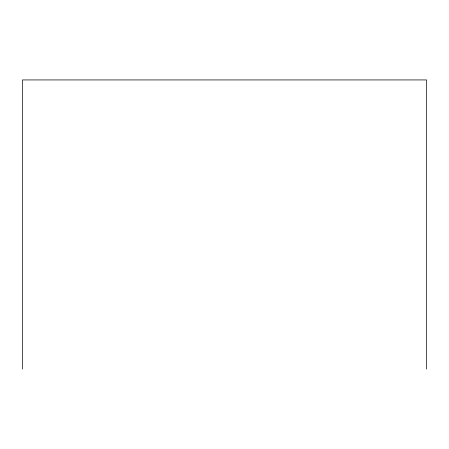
<?xml version="1.0" encoding="UTF-8"?>
<svg xmlns="http://www.w3.org/2000/svg" width="449" height="449" viewBox="0 0 449 449"><rect width="100%" height="100%" fill="white"/><g stroke="black" fill="none" stroke-linecap="round" stroke-linejoin="round"><path stroke-width="0.67" d="M426.55 369.067L426.55 79.933L22.45 79.933L22.45 369.067"/></g></svg>
